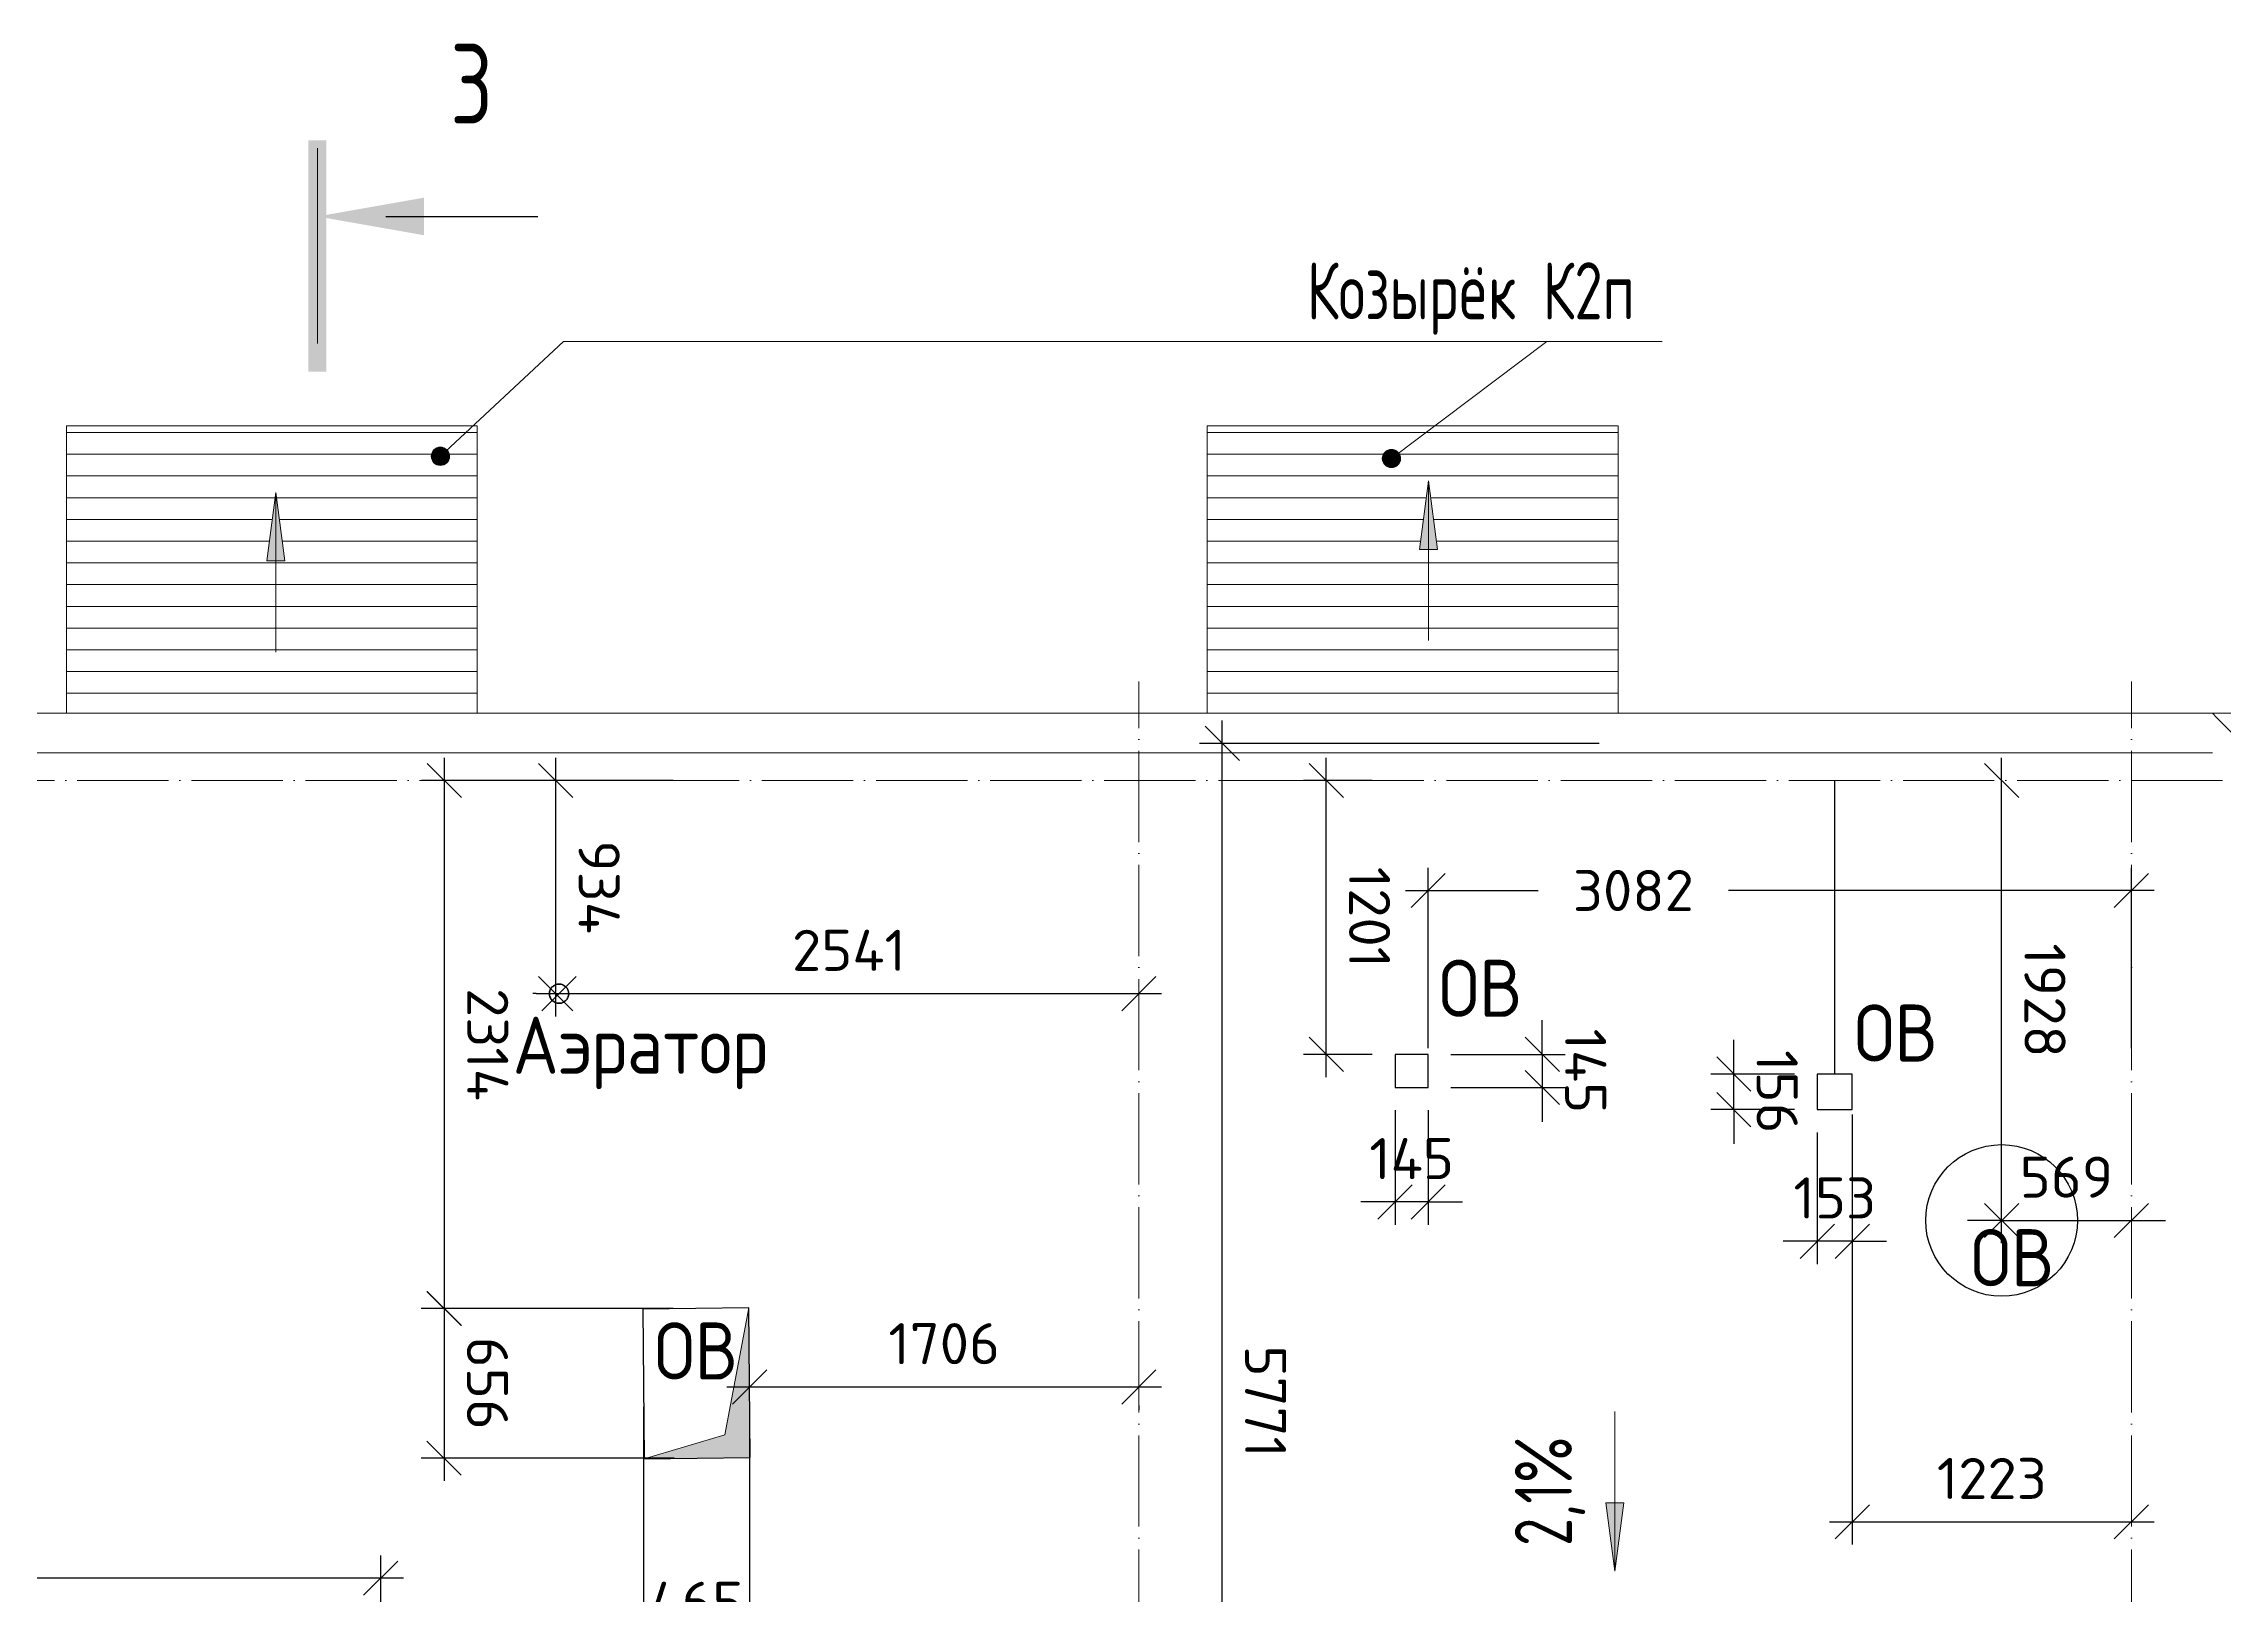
# Model space of a CAD drawing. Header units: millimetres. Extents: x -263990 to 193903, y -164417 to 240530.
# Drawn here: x 2247 to 11804, y 8342 to 15144 of the extents above; entities that cross this region are included whole.
import ezdxf

# ---------------------------------------------------------------- set-up
doc = ezdxf.new("R2010")
doc.units = ezdxf.units.MM
doc.header["$LTSCALE"] = 20
doc.linetypes.add('_ШПТ__20_т__2_5__Линия сетки', pattern=[25, 20, -2.5, 0, -2.5])
doc.linetypes.add('CENTER', pattern=[20, 15, -1.7, 1.6, -1.7])
doc.layers.get('0').update_dxf_attribs({"lineweight": 0})
doc.layers.get('Defpoints').update_dxf_attribs({"color": 4})
doc.layers.add('S-WALL-PATT', color=181, linetype='Continuous')
for name, color, linetype, lineweight in [('Линии1', 7, 'Continuous', 30), ('Обобщенные модели', 7, 'Continuous', 18), ('Оси', 7, 'CENTER', 9), ('Размеры', 7, 'Continuous', 9), ('Разрезы', 7, 'Continuous', 9), ('Текстовые примечания', 7, 'Continuous', 9), ('Уклоны в точках', 7, 'Continuous', 9)]:
    doc.layers.add(name, color=color, linetype=linetype, lineweight=lineweight)
doc.layers.add('Ограждение', color=7, linetype='Continuous', lineweight=9, true_color=0x408080)
doc.styles.add('DimNat', font='romans.shx', dxfattribs={"height": 180})
doc.styles.add('GOST 2.304 type A', font='isocpeur.ttf')
doc.styles.add('GOST Common_1', font='gost-common.ttf', dxfattribs={"width": 0.8, "height": 350})
doc.styles.add('GOST Common_2', font='gost-common.ttf', dxfattribs={"width": 0.9, "height": 250})
doc.styles.add('ISOCPEUR', font='isocpeur.ttf', dxfattribs={"width": 0.9, "height": 250})
doc.dimstyles.new('DimSpec', dxfattribs={"dimtxt": 1, "dimasz": 150, "dimexe": 100, "dimexo": 100, "dimgap": 100, "dimtad": 1, "dimdec": 0, "dimzin": 0, "dimtxsty": 'DimNat', "dimblk": 'OBLIQUE', "dimcen": 100, "dimdle": 100, "dimclrt": 10, "dimadec": 5, "dimazin": 0, "dimtfac": 1, "dimtdec": 0, "dimtix": 1, "dimtmove": 2, "dimatfit": 3, "dimldrblk": 'OBLIQUE', "dimfxl": 1, "dimtolj": 1, "dimtzin": 0, "dimarcsym": 0})
doc.dimstyles.new('ISO-25', dxfattribs={"dimtxt": 0.25, "dimasz": 0.1, "dimexe": 0.1, "dimexo": 0, "dimgap": 0.06, "dimtad": 1, "dimdec": 0, "dimlfac": 1000, "dimtxsty": 'GOST 2.304 type A', "dimblk": 'OBLIQUE', "dimcen": 2.5, "dimdle": 0.1, "dimadec": 0, "dimazin": 0, "dimtfac": 1, "dimtdec": 0, "dimtmove": 0, "dimatfit": 3, "dimfxl": 1, "dimarcsym": 0})
doc.dimstyles.get("Standard").update_dxf_attribs({"dimtxt": 0.18, "dimasz": 0.18, "dimexe": 0.18, "dimexo": 0.0625, "dimgap": 0.09, "dimtad": 0, "dimtih": 1, "dimtoh": 1, "dimdec": 4, "dimzin": 0, "dimdsep": 46, "dimtxsty": 'Standard', "dimcen": 0.09, "dimadec": 0, "dimazin": 0, "dimtfac": 1, "dimtdec": 4, "dimtofl": 0, "dimtmove": 0, "dimatfit": 3, "dimfxl": 1, "dimtolj": 1, "dimtzin": 0, "dimarcsym": 0})
pattern_1 = [(180, (-2953.385, -85.85), (-7e-15, -95.25), [])]

# ---------------------------------------------------------------- blocks, each defined once
blk = doc.blocks.new('_Oblique')
at = {"color": 0, "linetype": 'ByBlock', "lineweight": -2}
blk.add_line((-0.5, -0.5), (0.5, 0.5), dxfattribs=at)
blk = doc.blocks.new('*D350')
at = {"layer": 'Defpoints', "color": 0, "transparency": 16777216}
for p in [(4491.1, 11914.1), (4505.7, 11914.1), (4505.7, 10979.9, 25749)]:
    blk.add_point(p, dxfattribs=at)
at = {"layer": 'Размеры', "color": 0, "lineweight": -2, "transparency": 16777216}
for p, q in [((4491.1, 10879.9), (4491.1, 12014.1)), ((4405.7, 11914.1), (4391.1, 11914.1)), ((4405.7, 10979.9), (4391.1, 10979.9))]:
    blk.add_line(p, q, dxfattribs=at)
at = {"layer": 'Размеры', "color": 0, "lineweight": -2, "transparency": 16777216, "xscale": 150, "yscale": 150, "zscale": 150}
for p, rotation in [((4491.1, 11914.1), 90), ((4491.1, 10979.9), 270)]:
    blk.add_blockref('_Oblique', p, dxfattribs=dict(at, rotation=rotation))
at = {"layer": 'Размеры', "color": 7, "lineweight": 20, "transparency": 16777216, "insert": (4681.1, 11447), "char_height": 180, "attachment_point": 5, "rotation": 270, "style": 'DimNat'}
blk.add_mtext('\\A1;934', dxfattribs=at)
blk = doc.blocks.new('*D351')
at = {"layer": 'Defpoints', "color": 0, "transparency": 16777216}
for p in [(4505.7, 10979.9, 25749), (7046.6, 10979.9, 0), (7046.6, 10979.9)]:
    blk.add_point(p, dxfattribs=at)
at = {"layer": 'Размеры', "color": 0, "lineweight": -2, "transparency": 16777216}
blk.add_line((4405.7, 10979.9), (7146.6, 10979.9), dxfattribs=at)
at = {"layer": 'Размеры', "color": 0, "lineweight": -2, "transparency": 16777216, "xscale": 150, "yscale": 150, "zscale": 150, "rotation": 180}
blk.add_blockref('_Oblique', (4505.7, 10979.9), dxfattribs=at)
at = {"layer": 'Размеры', "color": 0, "lineweight": -2, "transparency": 16777216, "xscale": 150, "yscale": 150, "zscale": 150}
blk.add_blockref('_Oblique', (7046.6, 10979.9), dxfattribs=at)
at = {"layer": 'Размеры', "color": 7, "lineweight": 20, "transparency": 16777216, "insert": (5776.2, 11169.9), "char_height": 180, "attachment_point": 5, "style": 'DimNat'}
blk.add_mtext('\\A1;2541', dxfattribs=at)
blk = doc.blocks.new('*D356')
at = {"layer": 'Defpoints', "color": 0, "transparency": 16777216}
for p in [(5340.5, 9274.1), (7046.6, 9274.1), (7046.6, 9255.7)]:
    blk.add_point(p, dxfattribs=at)
at = {"layer": 'Размеры', "color": 0, "lineweight": -2, "transparency": 16777216}
for p, q in [((5240.5, 9255.7), (7146.6, 9255.7)), ((5340.5, 9174.1), (5340.5, 9155.7)), ((7046.6, 9174.1), (7046.6, 9155.7))]:
    blk.add_line(p, q, dxfattribs=at)
at = {"layer": 'Размеры', "color": 0, "lineweight": -2, "transparency": 16777216, "xscale": 150, "yscale": 150, "zscale": 150, "rotation": 180}
blk.add_blockref('_Oblique', (5340.5, 9255.7), dxfattribs=at)
at = {"layer": 'Размеры', "color": 0, "lineweight": -2, "transparency": 16777216, "xscale": 150, "yscale": 150, "zscale": 150}
blk.add_blockref('_Oblique', (7046.6, 9255.7), dxfattribs=at)
at = {"layer": 'Размеры', "color": 7, "lineweight": 20, "transparency": 16777216, "insert": (6193.5, 9445.7), "char_height": 180, "attachment_point": 5, "style": 'DimNat'}
blk.add_mtext('\\A1;1706', dxfattribs=at)
blk = doc.blocks.new('*D357')
at = {"layer": 'Defpoints', "color": 0, "transparency": 16777216}
for p in [(4002.9, 11914.1), (5105.6, 11914.1), (5105.6, 9599.8)]:
    blk.add_point(p, dxfattribs=at)
at = {"layer": 'Размеры', "color": 0, "lineweight": -2, "transparency": 16777216}
for p, q in [((4002.9, 9499.8), (4002.9, 12014.1)), ((5005.6, 11914.1), (3902.9, 11914.1)), ((5005.6, 9599.8), (3902.9, 9599.8))]:
    blk.add_line(p, q, dxfattribs=at)
at = {"layer": 'Размеры', "color": 0, "lineweight": -2, "transparency": 16777216, "xscale": 150, "yscale": 150, "zscale": 150}
for p, rotation in [((4002.9, 11914.1), 90), ((4002.9, 9599.8), 270)]:
    blk.add_blockref('_Oblique', p, dxfattribs=dict(at, rotation=rotation))
at = {"layer": 'Размеры', "color": 7, "lineweight": 20, "transparency": 16777216, "insert": (4192.9, 10757), "char_height": 180, "attachment_point": 5, "rotation": 270, "style": 'DimNat'}
blk.add_mtext('\\A1;2314', dxfattribs=at)
blk = doc.blocks.new('*D358')
at = {"layer": 'Defpoints', "color": 0, "transparency": 16777216}
for p in [(5340.5, 9272.8), (4875.6, 9269.4), (5340.5, 8121.9)]:
    blk.add_point(p, dxfattribs=at)
at = {"layer": 'Размеры', "color": 0, "lineweight": -2, "transparency": 16777216}
for p, q in [((4875.6, 9169.4), (4875.6, 8021.9)), ((5340.5, 9172.8), (5340.5, 8021.9)), ((4875.6, 8121.9), (4725.6, 8121.9)), ((4875.6, 8121.9), (5340.5, 8121.9)), ((5340.5, 8121.9), (5490.5, 8121.9))]:
    blk.add_line(p, q, dxfattribs=at)
at = {"layer": 'Размеры', "color": 0, "lineweight": -2, "transparency": 16777216, "xscale": 150, "yscale": 150, "zscale": 150}
blk.add_blockref('_Oblique', (4875.6, 8121.9), dxfattribs=at)
at = {"layer": 'Размеры', "color": 0, "lineweight": -2, "transparency": 16777216, "xscale": 150, "yscale": 150, "zscale": 150, "rotation": 180}
blk.add_blockref('_Oblique', (5340.5, 8121.9), dxfattribs=at)
at = {"layer": 'Размеры', "color": 7, "lineweight": 20, "transparency": 16777216, "insert": (5108, 8311.9), "char_height": 180, "attachment_point": 5, "style": 'DimNat'}
blk.add_mtext('\\A1;465', dxfattribs=at)
blk = doc.blocks.new('*D359')
at = {"layer": 'Defpoints', "color": 0, "transparency": 16777216}
for p in [(5105.6, 9599.8), (4001.5, 8943.7), (5110.4, 8943.7)]:
    blk.add_point(p, dxfattribs=at)
at = {"layer": 'Размеры', "color": 0, "lineweight": -2, "transparency": 16777216}
for p, q in [((4001.5, 9699.8), (4001.5, 8843.7)), ((5005.6, 9599.8), (3901.5, 9599.8)), ((5010.4, 8943.7), (3901.5, 8943.7))]:
    blk.add_line(p, q, dxfattribs=at)
at = {"layer": 'Размеры', "color": 0, "lineweight": -2, "transparency": 16777216, "xscale": 150, "yscale": 150, "zscale": 150}
for p, rotation in [((4001.5, 9599.8), 90), ((4001.5, 8943.7), 270)]:
    blk.add_blockref('_Oblique', p, dxfattribs=dict(at, rotation=rotation))
at = {"layer": 'Размеры', "color": 7, "lineweight": 20, "transparency": 16777216, "insert": (4191.5, 9271.7), "char_height": 180, "attachment_point": 5, "rotation": 270, "style": 'DimNat'}
blk.add_mtext('\\A1;656', dxfattribs=at)
blk = doc.blocks.new('*D360')
at = {"layer": 'Defpoints', "color": 0, "transparency": 16777216}
for p in [(8169.6, 10568.6), (8314.6, 10568.6), (8169.6, 10066.8)]:
    blk.add_point(p, dxfattribs=at)
at = {"layer": 'Размеры', "color": 0, "lineweight": -2, "transparency": 16777216}
for p, q in [((8169.6, 10468.6), (8169.6, 9966.8)), ((8314.6, 10468.6), (8314.6, 9966.8)), ((8169.6, 10066.8), (8019.6, 10066.8)), ((8314.6, 10066.8), (8169.6, 10066.8)), ((8314.6, 10066.8), (8464.6, 10066.8))]:
    blk.add_line(p, q, dxfattribs=at)
at = {"layer": 'Размеры', "color": 0, "lineweight": -2, "transparency": 16777216, "xscale": 150, "yscale": 150, "zscale": 150}
blk.add_blockref('_Oblique', (8169.6, 10066.8), dxfattribs=at)
at = {"layer": 'Размеры', "color": 0, "lineweight": -2, "transparency": 16777216, "xscale": 150, "yscale": 150, "zscale": 150, "rotation": 180}
blk.add_blockref('_Oblique', (8314.6, 10066.8), dxfattribs=at)
at = {"layer": 'Размеры', "color": 7, "lineweight": 20, "transparency": 16777216, "insert": (8242.1, 10256.8), "char_height": 180, "attachment_point": 5, "style": 'DimNat'}
blk.add_mtext('\\A1;145', dxfattribs=at)
blk = doc.blocks.new('*D361')
at = {"layer": 'Defpoints', "color": 0, "transparency": 16777216}
for p in [(11396.6, 11432), (8314.6, 10641.1), (11396.6, 10641.1)]:
    blk.add_point(p, dxfattribs=at)
at = {"layer": 'Размеры', "color": 0, "lineweight": -2, "transparency": 16777216}
for p, q in [((8314.6, 10741.1), (8314.6, 11532)), ((11396.6, 10741.1), (11396.6, 11532)), ((8214.6, 11432), (8796.7, 11432)), ((11496.6, 11432), (9631, 11432))]:
    blk.add_line(p, q, dxfattribs=at)
at = {"layer": 'Размеры', "color": 0, "lineweight": -2, "transparency": 16777216, "xscale": 150, "yscale": 150, "zscale": 150, "rotation": 180}
blk.add_blockref('_Oblique', (8314.6, 11432), dxfattribs=at)
at = {"layer": 'Размеры', "color": 0, "lineweight": -2, "transparency": 16777216, "xscale": 150, "yscale": 150, "zscale": 150}
blk.add_blockref('_Oblique', (11396.6, 11432), dxfattribs=at)
at = {"layer": 'Размеры', "color": 7, "lineweight": 20, "transparency": 16777216, "insert": (9213.9, 11432), "char_height": 180, "attachment_point": 5, "style": 'DimNat'}
blk.add_mtext('\\A1;3082', dxfattribs=at)
blk = doc.blocks.new('*D362')
at = {"layer": 'Defpoints', "color": 0, "transparency": 16777216}
for p in [(7867.8, 11914.1), (8169.6, 11914.1), (8169.6, 10713.6)]:
    blk.add_point(p, dxfattribs=at)
at = {"layer": 'Размеры', "color": 0, "lineweight": -2, "transparency": 16777216}
for p, q in [((7867.8, 10613.6), (7867.8, 12014.1)), ((8069.6, 11914.1), (7767.8, 11914.1)), ((8069.6, 10713.6), (7767.8, 10713.6))]:
    blk.add_line(p, q, dxfattribs=at)
at = {"layer": 'Размеры', "color": 0, "lineweight": -2, "transparency": 16777216, "xscale": 150, "yscale": 150, "zscale": 150}
for p, rotation in [((7867.8, 11914.1), 90), ((7867.8, 10713.6), 270)]:
    blk.add_blockref('_Oblique', p, dxfattribs=dict(at, rotation=rotation))
at = {"layer": 'Размеры', "color": 7, "lineweight": 20, "transparency": 16777216, "insert": (8057.8, 11313.9), "char_height": 180, "attachment_point": 5, "rotation": 270, "style": 'DimNat'}
blk.add_mtext('\\A1;1201', dxfattribs=at)
blk = doc.blocks.new('*D326')
at = {"layer": 'Defpoints', "color": 0, "transparency": 16777216}
for p in [(8314.6, 10713.6), (8314.6, 10568.6), (8814.7, 10568.6)]:
    blk.add_point(p, dxfattribs=at)
at = {"layer": 'Размеры', "color": 0, "lineweight": -2, "transparency": 16777216}
for p, q in [((8814.7, 10713.6), (8814.7, 10863.6)), ((8414.6, 10713.6), (8914.7, 10713.6)), ((8814.7, 10713.6), (8814.7, 10568.6)), ((8414.6, 10568.6), (8914.7, 10568.6)), ((8814.7, 10568.6), (8814.7, 10418.6))]:
    blk.add_line(p, q, dxfattribs=at)
at = {"layer": 'Размеры', "color": 0, "lineweight": -2, "transparency": 16777216, "xscale": 150, "yscale": 150, "zscale": 150}
for p, rotation in [((8814.7, 10713.6), 270), ((8814.7, 10568.6), 90)]:
    blk.add_blockref('_Oblique', p, dxfattribs=dict(at, rotation=rotation))
at = {"layer": 'Размеры', "color": 7, "lineweight": 20, "transparency": 16777216, "insert": (9004.7, 10641.1), "char_height": 180, "attachment_point": 5, "rotation": 270, "style": 'DimNat'}
blk.add_mtext('\\A1;145', dxfattribs=at)
blk = doc.blocks.new('*D327')
at = {"layer": 'Defpoints', "color": 0, "transparency": 16777216}
for p in [(10173.2, 10549.6), (11396.6, 8664.7), (11396.6, 8664.7)]:
    blk.add_point(p, dxfattribs=at)
at = {"layer": 'Размеры', "color": 0, "lineweight": -2, "transparency": 16777216}
for p, q in [((10173.2, 10449.6), (10173.2, 8564.7)), ((10073.2, 8664.7), (11496.6, 8664.7))]:
    blk.add_line(p, q, dxfattribs=at)
at = {"layer": 'Размеры', "color": 0, "lineweight": -2, "transparency": 16777216, "xscale": 150, "yscale": 150, "zscale": 150, "rotation": 180}
blk.add_blockref('_Oblique', (10173.2, 8664.7), dxfattribs=at)
at = {"layer": 'Размеры', "color": 0, "lineweight": -2, "transparency": 16777216, "xscale": 150, "yscale": 150, "zscale": 150}
blk.add_blockref('_Oblique', (11396.6, 8664.7), dxfattribs=at)
at = {"layer": 'Размеры', "color": 7, "lineweight": 20, "transparency": 16777216, "insert": (10784.9, 8854.7), "char_height": 180, "attachment_point": 5, "style": 'DimNat'}
blk.add_mtext('\\A1;1223', dxfattribs=at)
blk = doc.blocks.new('*D328')
at = {"color": 0, "lineweight": -2, "transparency": 16777216}
for p, q in [((10096.7, 11914.1), (10096.6, 11914.1)), ((10096.7, 10627.3), (10096.7, 11914.2)), ((10096.7, 10627.4), (10096.6, 10627.4))]:
    blk.add_line(p, q, dxfattribs=at)
at = {"layer": 'Defpoints', "color": 0, "transparency": 16777216}
for p in [(10096.7, 11914.1), (10096.7, 11914.1), (10096.7, 10627.4)]:
    blk.add_point(p, dxfattribs=at)
at = {"color": 0, "lineweight": -2, "transparency": 16777216, "xscale": 0.1, "yscale": 0.1, "zscale": 0.1}
for p, rotation in [((10096.7, 11914.1), 90), ((10096.7, 10627.4), 270)]:
    blk.add_blockref('_Oblique', p, dxfattribs=dict(at, rotation=rotation))
at = {"color": 0, "lineweight": 9, "transparency": 16777216, "insert": (10096.8, 11270.8), "char_height": 0.25, "attachment_point": 5, "rotation": 270, "style": 'GOST 2.304 type A'}
blk.add_mtext('1286724', dxfattribs=at)
blk = doc.blocks.new('*D329')
at = {"layer": 'Defpoints', "color": 0, "transparency": 16777216}
for p in [(10020.1, 10471.8), (10173.2, 10471.8), (10020.1, 9894.4)]:
    blk.add_point(p, dxfattribs=at)
at = {"layer": 'Размеры', "color": 0, "lineweight": -2, "transparency": 16777216}
for p, q in [((10020.1, 10371.8), (10020.1, 9794.4)), ((10173.2, 10371.8), (10173.2, 9794.4)), ((10020.1, 9894.4), (9870.1, 9894.4)), ((10173.2, 9894.4), (10020.1, 9894.4)), ((10173.2, 9894.4), (10323.2, 9894.4))]:
    blk.add_line(p, q, dxfattribs=at)
at = {"layer": 'Размеры', "color": 0, "lineweight": -2, "transparency": 16777216, "xscale": 150, "yscale": 150, "zscale": 150}
blk.add_blockref('_Oblique', (10020.1, 9894.4), dxfattribs=at)
at = {"layer": 'Размеры', "color": 0, "lineweight": -2, "transparency": 16777216, "xscale": 150, "yscale": 150, "zscale": 150, "rotation": 180}
blk.add_blockref('_Oblique', (10173.2, 9894.4), dxfattribs=at)
at = {"layer": 'Размеры', "color": 7, "lineweight": 20, "transparency": 16777216, "insert": (10096.7, 10084.4), "char_height": 180, "attachment_point": 5, "style": 'DimNat'}
blk.add_mtext('\\A1;153', dxfattribs=at)
blk = doc.blocks.new('*D271')
at = {"layer": 'Defpoints', "color": 0, "transparency": 16777216}
for p in [(9654, 10627.4), (10020.1, 10627.4), (10020.1, 10471.8)]:
    blk.add_point(p, dxfattribs=at)
at = {"layer": 'Размеры', "color": 0, "lineweight": -2, "transparency": 16777216}
for p, q in [((9654, 10627.4), (9654, 10777.4)), ((9920.1, 10627.4), (9554, 10627.4)), ((9654, 10471.8), (9654, 10627.4)), ((9920.1, 10471.8), (9554, 10471.8)), ((9654, 10471.8), (9654, 10321.8))]:
    blk.add_line(p, q, dxfattribs=at)
at = {"layer": 'Размеры', "color": 0, "lineweight": -2, "transparency": 16777216, "xscale": 150, "yscale": 150, "zscale": 150}
for p, rotation in [((9654, 10627.4), 270), ((9654, 10471.8), 90)]:
    blk.add_blockref('_Oblique', p, dxfattribs=dict(at, rotation=rotation))
at = {"layer": 'Размеры', "color": 7, "lineweight": 20, "transparency": 16777216, "insert": (9844, 10549.6), "char_height": 180, "attachment_point": 5, "rotation": 270, "style": 'DimNat'}
blk.add_mtext('\\A1;156', dxfattribs=at)
blk = doc.blocks.new('*D330')
at = {"layer": 'Defpoints', "color": 0, "transparency": 16777216}
for p in [(10827.7, 9985.7, 25748.3), (11396.6, 9985.7), (11396.6, 9985.7)]:
    blk.add_point(p, dxfattribs=at)
at = {"layer": 'Размеры', "color": 0, "lineweight": -2, "transparency": 16777216}
for p, q in [((10827.7, 9985.7), (10677.7, 9985.7)), ((10827.7, 9985.7), (11396.6, 9985.7)), ((11396.6, 9985.7), (11546.6, 9985.7))]:
    blk.add_line(p, q, dxfattribs=at)
at = {"layer": 'Размеры', "color": 0, "lineweight": -2, "transparency": 16777216, "xscale": 150, "yscale": 150, "zscale": 150}
blk.add_blockref('_Oblique', (10827.7, 9985.7), dxfattribs=at)
at = {"layer": 'Размеры', "color": 0, "lineweight": -2, "transparency": 16777216, "xscale": 150, "yscale": 150, "zscale": 150, "rotation": 180}
blk.add_blockref('_Oblique', (11396.6, 9985.7), dxfattribs=at)
at = {"layer": 'Размеры', "color": 7, "lineweight": 20, "transparency": 16777216, "insert": (11112.1, 10175.7), "char_height": 180, "attachment_point": 5, "style": 'DimNat'}
blk.add_mtext('\\A1;569', dxfattribs=at)
blk = doc.blocks.new('*D331')
at = {"layer": 'Defpoints', "color": 0, "transparency": 16777216}
for p in [(10827.7, 11914.1, 0), (10827.7, 11914.1), (10827.7, 9985.7, 25748.3)]:
    blk.add_point(p, dxfattribs=at)
at = {"layer": 'Размеры', "color": 0, "lineweight": -2, "transparency": 16777216}
blk.add_line((10827.7, 9885.7), (10827.7, 12014.1), dxfattribs=at)
at = {"layer": 'Размеры', "color": 0, "lineweight": -2, "transparency": 16777216, "xscale": 150, "yscale": 150, "zscale": 150}
for p, rotation in [((10827.7, 11914.1), 90), ((10827.7, 9985.7), 270)]:
    blk.add_blockref('_Oblique', p, dxfattribs=dict(at, rotation=rotation))
at = {"layer": 'Размеры', "color": 7, "lineweight": 20, "transparency": 16777216, "insert": (11017.7, 10949.9), "char_height": 180, "attachment_point": 5, "rotation": 270, "style": 'DimNat'}
blk.add_mtext('\\A1;1928', dxfattribs=at)
blk = doc.blocks.new('*D365')
at = {"layer": 'Defpoints', "color": 0, "transparency": 16777216}
for p in [(7412.1, 12076.9), (9164.3, 12076.9), (9164.6, 6305.5)]:
    blk.add_point(p, dxfattribs=at)
at = {"layer": 'Размеры', "color": 0, "lineweight": -2, "transparency": 16777216}
for p, q in [((7412.1, 6205.5), (7412.1, 12176.9)), ((9064.3, 12076.9), (7312.1, 12076.9)), ((9064.6, 6305.5), (7312.1, 6305.5))]:
    blk.add_line(p, q, dxfattribs=at)
at = {"layer": 'Размеры', "color": 0, "lineweight": -2, "transparency": 16777216, "xscale": 150, "yscale": 150, "zscale": 150}
for p, rotation in [((7412.1, 12076.9), 90), ((7412.1, 6305.5), 270)]:
    blk.add_blockref('_Oblique', p, dxfattribs=dict(at, rotation=rotation))
at = {"layer": 'Размеры', "color": 7, "lineweight": 20, "transparency": 16777216, "insert": (7602.1, 9191.2), "char_height": 180, "attachment_point": 5, "rotation": 270, "style": 'DimNat'}
blk.add_mtext('\\A1;5771', dxfattribs=at)
blk = doc.blocks.new('*D367')
at = {"layer": 'Defpoints', "color": 0, "transparency": 16777216}
for p in [(-738.7, 8417.6), (-738.7, 6287.7), (3724.2, 6295.7)]:
    blk.add_point(p, dxfattribs=at)
at = {"layer": 'Размеры', "color": 0, "lineweight": -2, "transparency": 16777216}
for p, q in [((-738.7, 6387.7), (-738.7, 8517.6)), ((3724.2, 6395.7), (3724.2, 8517.6)), ((3824.2, 8417.6), (-838.7, 8417.6))]:
    blk.add_line(p, q, dxfattribs=at)
at = {"layer": 'Размеры', "color": 0, "lineweight": -2, "transparency": 16777216, "xscale": 150, "yscale": 150, "zscale": 150, "rotation": 180}
blk.add_blockref('_Oblique', (-738.7, 8417.6), dxfattribs=at)
at = {"layer": 'Размеры', "color": 0, "lineweight": -2, "transparency": 16777216, "xscale": 150, "yscale": 150, "zscale": 150}
blk.add_blockref('_Oblique', (3724.2, 8417.6), dxfattribs=at)
at = {"layer": 'Размеры', "color": 7, "lineweight": 20, "transparency": 16777216, "insert": (1492.8, 8607.6), "char_height": 180, "attachment_point": 5, "style": 'DimNat'}
blk.add_mtext('\\A1;4463', dxfattribs=at)
blk = doc.blocks.new('Разрез - Номер вида сзади_3_5 мм-64069-_О__R_8_390_')
at = {"layer": 'Разрезы'}
for points in [[(9.798, 0.404), (9.798, -0.394), (-0.333, -0.394), (-0.333, 0.404)], [(2.176, -4.675), (3, 0), (3.824, -4.675)]]:
    blk.add_hatch(color=256, dxfattribs=at).paths.add_polyline_path(points, flags=0)
at = {"layer": 'Разрезы', "lineweight": 30}
blk.add_line((3, -3), (3, -9.663), dxfattribs=at)
blk = doc.blocks.new('190_ФЭ_Парапет_Сэндвич - ФЭ-К1_150-1312303-_О__R_8_390_')
at = {"layer": 'Обобщенные модели'}
for p, q in [((-295, 12295), (14705, 12295)), ((14705, 12122), (-122, 12122))]:
    blk.add_line(p, q, dxfattribs=at)
blk = doc.blocks.new('190_ФЭ_Парапет_Сэндвич - ФЭ-К1_150-1300843-_О__R_8_390_')
at = {"layer": 'Обобщенные модели'}
for p, q in [((45122, -122), (45275, -275)), ((45275, -275), (45295, -295)), ((45295, -295), (14705, -295))]:
    blk.add_line(p, q, dxfattribs=at)
blk = doc.blocks.new('*D412')
at = {"layer": 'Defpoints', "color": 0, "lineweight": -2, "transparency": 16777216}
for p, q in [((11102.7, 10171.4), (11102.8, 10171.4)), ((11102.8, 10171.4), (11103, 10171.5))]:
    blk.add_line(p, q, dxfattribs=at)
at = {"layer": 'Defpoints', "color": 0, "lineweight": 53, "transparency": 16777216}
for p in [(11103.1, 10171.6, 25748.3), (10552.2, 9799.9, 25748.3)]:
    blk.add_point(p, dxfattribs=at)
blk.add_solid([(11103, 10171.5), (11103, 10171.5), (11103.1, 10171.6)], dxfattribs=at)
at = {"layer": 'Defpoints', "color": 0, "lineweight": 53, "transparency": 16777216, "insert": (11101.9, 10171.4), "char_height": 0.18, "attachment_point": 5}
blk.add_mtext('\\A1;∅664.6374', dxfattribs=at)
blk = doc.blocks.new('*D413')
at = {"layer": 'Defpoints', "color": 0, "lineweight": -2, "transparency": 16777216}
for p, q in [((10827.6, 9985.7), (10827.8, 9985.7)), ((10827.7, 9985.7), (10827.7, 9985.8)), ((10701.9, 9677.7), (10702.1, 9677.7)), ((10702.1, 9677.7), (10702.2, 9677.8))]:
    blk.add_line(p, q, dxfattribs=at)
at = {"layer": 'Defpoints', "color": 0, "lineweight": 53, "transparency": 16777216}
for p in [(10953.1, 10293.5, 25748.3), (10702.2, 9678, 25748.3)]:
    blk.add_point(p, dxfattribs=at)
blk.add_solid([(10702.1, 9677.9), (10702.2, 9677.8), (10702.2, 9678)], dxfattribs=at)
at = {"layer": 'Defpoints', "color": 0, "lineweight": 53, "transparency": 16777216, "insert": (10701.1, 9677.7), "char_height": 0.18, "attachment_point": 5}
blk.add_mtext('\\A1;∅664.6374', dxfattribs=at)

msp = doc.modelspace()

# ---------------------------------------------------------------- hatches: boundary and pattern name
at = {"lineweight": 9}
h = msp.add_hatch(color=7, dxfattribs=at)
h.dxf.hatch_style = 1
h.paths.add_polyline_path([(5338.03016, 9602.19209), (5232.03972, 9046.28283), (4878.02052, 8941.304), (5342.87243, 8946.08479)])
at = {"layer": 'S-WALL-PATT', "lineweight": 0}
h = msp.add_hatch(dxfattribs=at)
h.set_pattern_fill('ANSI31', scale=30, angle=135)
h.set_pattern_definition(pattern_1)
h.paths.add_polyline_path([(4146.61483, 13469.14923), (4128.98423, 13469.14923), (4014.97546, 13362.85444, -0.1898314962), (4025.71874, 13335.57727, -1), (3945.71874, 13335.57727, -0.6809102855), (4014.97546, 13362.85444), (4128.98423, 13469.14923), (2346.61483, 13469.14923), (2346.61483, 12209.14923), (4146.61483, 12209.14923)])
h.paths.add_polyline_path([(3304.43616, 12876.62116), (3225.44467, 12876.62116), (3264.94041, 13176.62116)], flags=16)
h = msp.add_hatch(dxfattribs=at)
h.set_pattern_fill('ANSI31', scale=30, angle=135)
h.set_pattern_definition(pattern_1)
h.paths.add_polyline_path([(9146.61483, 13469.14923), (8344.23512, 13469.14923), (8185.6622, 13349.69837, -0.1628165647), (8193.71267, 13325.63121, -1), (8113.71267, 13325.63121, -0.7199617383), (8185.6622, 13349.69837), (8344.23512, 13469.14923), (7346.61483, 13469.14923), (7346.61483, 12209.14923), (9146.61483, 12209.14923)])
h.paths.add_polyline_path([(8276.99221, 12927.45844), (8316.48796, 13227.45844), (8355.98371, 12927.45844)], flags=16)
at = {"layer": 'Текстовые примечания'}
h = msp.add_hatch(color=7, dxfattribs=at)
edge = h.paths.add_edge_path(flags=0)
edge.add_arc((3985.71874, 13335.57727), 40, 0, 360)
h = msp.add_hatch(color=7, dxfattribs=at)
edge = h.paths.add_edge_path(flags=0)
edge.add_arc((8153.71267, 13325.63121), 40, 0, 360)
at = {"layer": 'Уклоны в точках', "lineweight": 20}
for points in [[(8316.48796, 13227.45844), (8276.99221, 12927.45844), (8355.98371, 12927.45844)], [(3264.94041, 13176.62116), (3225.44467, 12876.62116), (3304.43616, 12876.62116)], [(9132.22101, 8448.20467), (9171.71676, 8748.20467), (9092.72526, 8748.20467)]]:
    msp.add_hatch(color=7, dxfattribs=at).paths.add_polyline_path(points, flags=0)

# ---------------------------------------------------------------- linework, layer by layer
at = {"color": 7, "lineweight": 9}
msp.add_lwpolyline([(4878.02052, 8941.304), (5232.03972, 9046.28283), (5338.03016, 9602.19209)], dxfattribs=at)
at = {"layer": 'Линии1', "color": 7, "elevation": 25749.01517}
msp.add_lwpolyline([(4508.09242, 11021.9604), (4504.46411, 11022.01026), (4500.84495, 11021.74803), (4497.26173, 11021.17565), (4493.74097, 11020.29735), (4490.30876, 11019.11965), (4486.99049, 11017.65125), (4483.81073, 11015.90304), (4480.79303, 11013.88795), (4477.95972, 11011.62091), (4475.33179, 11009.11869), (4472.92869, 11006.39983), (4470.76822, 11003.48445), (4468.86636, 11000.39413), (4467.2372, 10997.15177), (4465.8928, 10993.78135), (4464.84311, 10990.30784), (4464.09591, 10986.75696), (4463.65673, 10983.15498), (4463.52881, 10979.52859), (4463.71311, 10975.90462), (4464.20827, 10972.30991), (4465.0106, 10968.77108), (4466.11419, 10965.31431), (4467.51084, 10961.96522), (4469.19024, 10958.74858), (4471.13993, 10955.68822), (4473.34549, 10952.80679), (4475.79058, 10950.12563), (4478.45711, 10947.66459), (4481.32533, 10945.44189), (4484.37401, 10943.47398), (4487.58057, 10941.77543), (4490.92128, 10940.35883), (4494.3714, 10939.23465), (4497.90539, 10938.41122), (4501.49708, 10937.89463), (4505.11988, 10937.68872), (4508.74698, 10937.79501), (4512.35151, 10938.2127), (4515.90679, 10938.93871), (4519.38649, 10939.96766), (4522.76487, 10941.29194), (4526.01689, 10942.90173), (4529.11849, 10944.78513), (4532.04671, 10946.92818), (4534.77985, 10949.31502), (4537.2977, 10951.92798), (4539.5816, 10954.74771), (4541.61465, 10957.75334), (4543.3818, 10960.92261), (4544.86996, 10964.23207), (4546.06811, 10967.6572), (4546.96738, 10971.17265), (4547.56113, 10974.7524), (4547.84494, 10978.36993), (4547.81672, 10981.99847), (4547.47668, 10985.61116), (4546.82733, 10989.18123), (4545.87349, 10992.68228), (4544.62221, 10996.08836), (4543.08276, 10999.37427), (4541.26654, 11002.51568), (4539.18698, 11005.48932), (4536.8595, 11008.27319), (4534.30132, 11010.84668), (4531.53138, 11013.19072), (4528.57019, 11015.28797), (4525.43967, 11017.12289), (4522.163, 11018.68191), (4518.76444, 11019.95348), (4515.26915, 11020.92819), (4511.70301, 11021.59882), (4508.09242, 11021.9604)], dxfattribs=at)
at = {"layer": 'Линии1', "color": 7}
for points in [[(8169.62182, 10568.61575), (8314.62182, 10568.61575), (8314.62182, 10713.61575), (8169.62182, 10713.61575)], [(10020.07419, 10471.81357), (10173.24711, 10471.81357), (10173.24711, 10627.42504), (10020.07419, 10627.42504)]]:
    msp.add_lwpolyline(points, close=True, dxfattribs=at)
msp.add_lwpolyline([(5338.03016, 9602.19209), (4873.17825, 9597.4113), (4878.02052, 8941.304), (5342.87243, 8946.08479), (5338.03016, 9602.19209)], dxfattribs=at)
for centre, radius in [((4505.69934, 10979.85655, 25749.01517), 42.17181), ((10827.67293, 9985.74683, 25748.32682), 332.3187)]:
    msp.add_circle(centre, radius, dxfattribs=at)
at = {"layer": 'Ограждение', "color": 7}
for p, q in [((2346.61483, 12209.14923), (2346.61483, 13469.14923)), ((4146.61483, 13469.14923), (2346.61483, 13469.14923)), ((4146.61483, 13469.14923), (4146.61483, 12209.14923)), ((7346.61483, 12209.14923), (7346.61483, 13469.14923)), ((9146.61483, 13469.14923), (7346.61483, 13469.14923)), ((9146.61483, 13469.14923), (7346.61483, 13469.14923)), ((9146.61483, 13469.14923), (9146.61483, 12209.14923))]:
    msp.add_line(p, q, dxfattribs=at)
at = {"layer": 'Оси', "color": 7, "linetype": '_ШПТ__20_т__2_5__Линия сетки', "lineweight": 5}
for p, q in [((7046.61484, -1858.63374), (7046.61484, 12348.09494)), ((11396.61484, -1858.63374), (11396.61484, 12348.09494)), ((-4107.02842, 11914.14923), (42521.2363, 11914.14923))]:
    msp.add_line(p, q, dxfattribs=at)
at = {"layer": 'Разрезы', "color": 7}
msp.add_line((3446.61483, 13830.14071), (3446.61483, 14686.76423), dxfattribs=at)
msp.add_line((3446.61483, 13830.14071), (3446.61483, 14686.76423), dxfattribs=at)
at = {"layer": 'Текстовые примечания', "color": 7}
for p, q in [((3985.71874, 13335.57727), (4525.75469, 13839.07369)), ((4525.75469, 13839.07369), (9340.36606, 13839.07369)), ((4525.75469, 13839.07369), (9340.36606, 13839.07369)), ((8153.71267, 13325.63121), (8835.31574, 13839.07369)), ((8835.31574, 13839.07369), (9340.36606, 13839.07369)), ((8835.31574, 13839.07369), (9340.36606, 13839.07369))]:
    msp.add_line(p, q, dxfattribs=at)
for centre in [(3985.71874, 13335.57727), (8153.71267, 13325.63121)]:
    msp.add_circle(centre, 40, dxfattribs=at)
at = {"layer": 'Уклоны в точках', "color": 7, "lineweight": 20}
for p, q in [((8316.48796, 13227.45844), (8276.99221, 12927.45844)), ((8355.98371, 12927.45844), (8316.48796, 13227.45844)), ((3264.94041, 13176.62116), (3225.44467, 12876.62116)), ((3304.43616, 12876.62116), (3264.94041, 13176.62116)), ((8276.99221, 12927.45844), (8355.98371, 12927.45844)), ((3225.44467, 12876.62116), (3304.43616, 12876.62116)), ((9171.71676, 8748.20467), (9092.72526, 8748.20467)), ((9092.72526, 8748.20467), (9132.22101, 8448.20467)), ((9132.22101, 8448.20467), (9171.71676, 8748.20467))]:
    msp.add_line(p, q, dxfattribs=at)
at = {"layer": 'Уклоны в точках', "color": 7}
for p, q in [((8316.48796, 12527.45844), (8316.48796, 13227.45844)), ((3264.94041, 12476.62116), (3264.94041, 13176.62116)), ((9132.22101, 9148.20467), (9132.22101, 8448.20467))]:
    msp.add_line(p, q, dxfattribs=at)

# ---------------------------------------------------------------- block references
at = {"layer": 'Обобщенные модели', "color": 7}
msp.add_blockref('190_ФЭ_Парапет_Сэндвич - ФЭ-К1_150-1312303-_О__R_8_390_', (-2953.38517, -85.85077), dxfattribs=at)
msp.add_blockref('190_ФЭ_Парапет_Сэндвич - ФЭ-К1_150-1312303-_О__R_8_390_', (-2953.38517, -85.85077), dxfattribs=at)
at = {"layer": 'Обобщенные модели', "color": 7, "rotation": 180}
msp.add_blockref('190_ФЭ_Парапет_Сэндвич - ФЭ-К1_150-1300843-_О__R_8_390_', (57046.61483, 11914.14923), dxfattribs=at)
at = {"layer": 'Разрезы', "color": 7, "lineweight": 50, "extrusion": (0, 0, -1), "xscale": 99.99999999999993, "yscale": 99.99999999999993, "zscale": 99.99999999999993, "rotation": 270.0000000000002}
msp.add_blockref('Разрез - Номер вида сзади_3_5 мм-64069-_О__R_8_390_', (-3446.61483, 14686.76423), dxfattribs=at)
msp.add_blockref('Разрез - Номер вида сзади_3_5 мм-64069-_О__R_8_390_', (-3446.61483, 14686.76423), dxfattribs=at)

# ---------------------------------------------------------------- texts
at = {"color": 7, "char_height": 250, "width": 1266.66625, "attachment_point": 1, "rotation": 359.999999995, "style": 'ISOCPEUR'}
for s, insert in [('ОВ', (8361.52318, 11128.39231)), ('ОВ', (10182.19859, 10932.27747)), ('Аэратор', (4302.2079, 10878.86938)), ('ОВ', (10692.74827, 9947.47024)), ('ОВ', (4923.85574, 9538.73809))]:
    msp.add_mtext(s, dxfattribs=dict(at, insert=insert))
at = {"layer": 'Размеры', "color": 7, "lineweight": 20, "insert": (8694.59537, 8558.49005), "char_height": 250, "width": 7627.6246254, "attachment_point": 1, "rotation": 89.999999995, "line_spacing_factor": 1.022761, "style": 'GOST Common_2'}
msp.add_mtext('2,1%', dxfattribs=at)
at = {"layer": 'Разрезы', "color": 7, "insert": (4028.41525, 15143.30692), "char_height": 350, "width": 237.2995, "attachment_point": 1, "style": 'GOST Common_1'}
msp.add_mtext('\\fGOST Common|b0|i0|c204|p34|;\\W.8;3', dxfattribs=at)
msp.add_mtext('\\fGOST Common|b0|i0|c204|p34|;\\W.8;3', dxfattribs=at)
at = {"layer": 'Текстовые примечания', "color": 7, "insert": (7783.22666, 14185.90226), "char_height": 250, "width": 2669.6209583, "attachment_point": 1, "style": 'GOST Common_2'}
msp.add_mtext('Козырёк К2п', dxfattribs=at)
msp.add_mtext('Козырёк К2п', dxfattribs=at)

# ---------------------------------------------------------------- dimensions: what is measured, and where the dimension line sits
at = {"color": 7, "lineweight": 9}
dim = msp.add_linear_dim(base=(10096.66065, 11914.14923), p1=(10096.66065, 10627.42504), p2=(10096.66065, 11914.14923), angle=90, dimstyle='ISO-25', dxfattribs=at)
dim.commit()
dim.dimension.update_dxf_attribs({"geometry": '*D328', "text_midpoint": (10096.84565, 11270.78714)})
at = {"layer": 'Defpoints', "color": 2, "lineweight": 53}
for p1, p2, picture, middle in [((10953.11593, 10293.48011, 25748.32682), (10702.22992, 9678.01356, 25748.32682), '*D413', (10701.10402, 9677.68019)), ((10552.1977, 9799.87291, 25748.32682), (11103.14815, 10171.62076, 25748.32682), '*D412', (11101.85973, 10171.4194))]:
    dim = msp.add_diameter_dim_2p(p1=p1, p2=p2, dimstyle='Standard', dxfattribs=at)
    dim.commit()
    dim.dimension.update_dxf_attribs({"geometry": picture, "text_midpoint": middle, "dimtype": 163})
at = {"layer": 'Размеры', "color": 7, "lineweight": 20}
for base, p1, p2, picture, middle in [((7412.11387, 12076.91674), (9164.55569, 6305.48402), (9164.28747, 12076.91674), '*D365', (7602.11387, 9191.20038)), ((4002.89596, 11914.14923), (5105.60421, 9599.80169), (5105.60421, 11914.14923), '*D357', (4192.89596, 10756.97546)), ((4491.07392, 11914.14923), (4505.69934, 10979.85655, 25749.01517), (4505.69934, 11914.14923), '*D350', (4681.07392, 11447.00289)), ((7867.75319, 11914.14923), (8169.62182, 10713.61575), (8169.62182, 11914.14923), '*D362', (8057.75319, 11313.88249)), ((10827.67293, 11914.14923), (10827.67293, 9985.74683, 25748.32682), (10827.67293, 11914.14923, 0), '*D331', (11017.67293, 10949.94803)), ((8814.73218, 10568.61575), (8314.62182, 10713.61575), (8314.62182, 10568.61575), '*D326', (9004.73218, 10641.11575)), ((9653.96542, 10627.42504), (10020.07419, 10471.81357), (10020.07419, 10627.42504), '*D271', (9843.96542, 10549.61931)), ((4001.47263, 8943.6944), (5105.60422, 9599.80169), (5110.44647, 8943.6944), '*D359', (4191.47263, 9271.74805))]:
    dim = msp.add_linear_dim(base=base, p1=p1, p2=p2, angle=90, dimstyle='DimSpec', override={"dimclrt": 7}, dxfattribs=at)
    dim.commit()
    dim.dimension.update_dxf_attribs({"geometry": picture, "text_midpoint": middle})
dim = msp.add_linear_dim(base=(11396.61484, 11431.99616), p1=(8314.62182, 10641.11575), p2=(11396.61484, 10641.11575), dimstyle='DimSpec', override={"dimclrt": 7}, dxfattribs=at)
dim.commit()
dim.dimension.update_dxf_attribs({"geometry": '*D361', "text_midpoint": (9213.87919, 11431.99616), "dimtype": 160})
for base, p1, p2, picture, middle in [((7046.61484, 10979.85655), (4505.69934, 10979.85655, 25749.01517), (7046.61484, 10979.85655, 0), '*D351', (5776.15709, 11169.85655)), ((8169.62182, 10066.81436), (8314.62182, 10568.61575), (8169.62182, 10568.61575), '*D360', (8242.12182, 10256.81436)), ((11396.61484, 8664.65259), (10173.24711, 10549.61931), (11396.61484, 8664.65259), '*D327', (10784.93097, 8854.65259)), ((10020.07419, 9894.39005), (10173.24711, 10471.81357), (10020.07419, 10471.81357), '*D329', (10096.66065, 10084.39005)), ((11396.61484, 9985.74683), (10827.67293, 9985.74683, 25748.32682), (11396.61484, 9985.74683), '*D330', (11112.14388, 10175.74683)), ((7046.61484, 9255.66429), (5340.4513, 9274.13844), (7046.61484, 9274.13844), '*D356', (6193.53307, 9445.66429)), ((5340.46126, 8121.924), (4875.59939, 9269.35765), (5340.46126, 9272.78847), '*D358', (5108.03032, 8311.924)), ((-738.66761, 8417.56187), (3724.21432, 6295.74174), (-738.66761, 6287.73999), '*D367', (1492.77335, 8607.56187))]:
    dim = msp.add_linear_dim(base=base, p1=p1, p2=p2, dimstyle='DimSpec', override={"dimclrt": 7}, dxfattribs=at)
    dim.commit()
    dim.dimension.update_dxf_attribs({"geometry": picture, "text_midpoint": middle})

doc.saveas('drawing.dxf')
